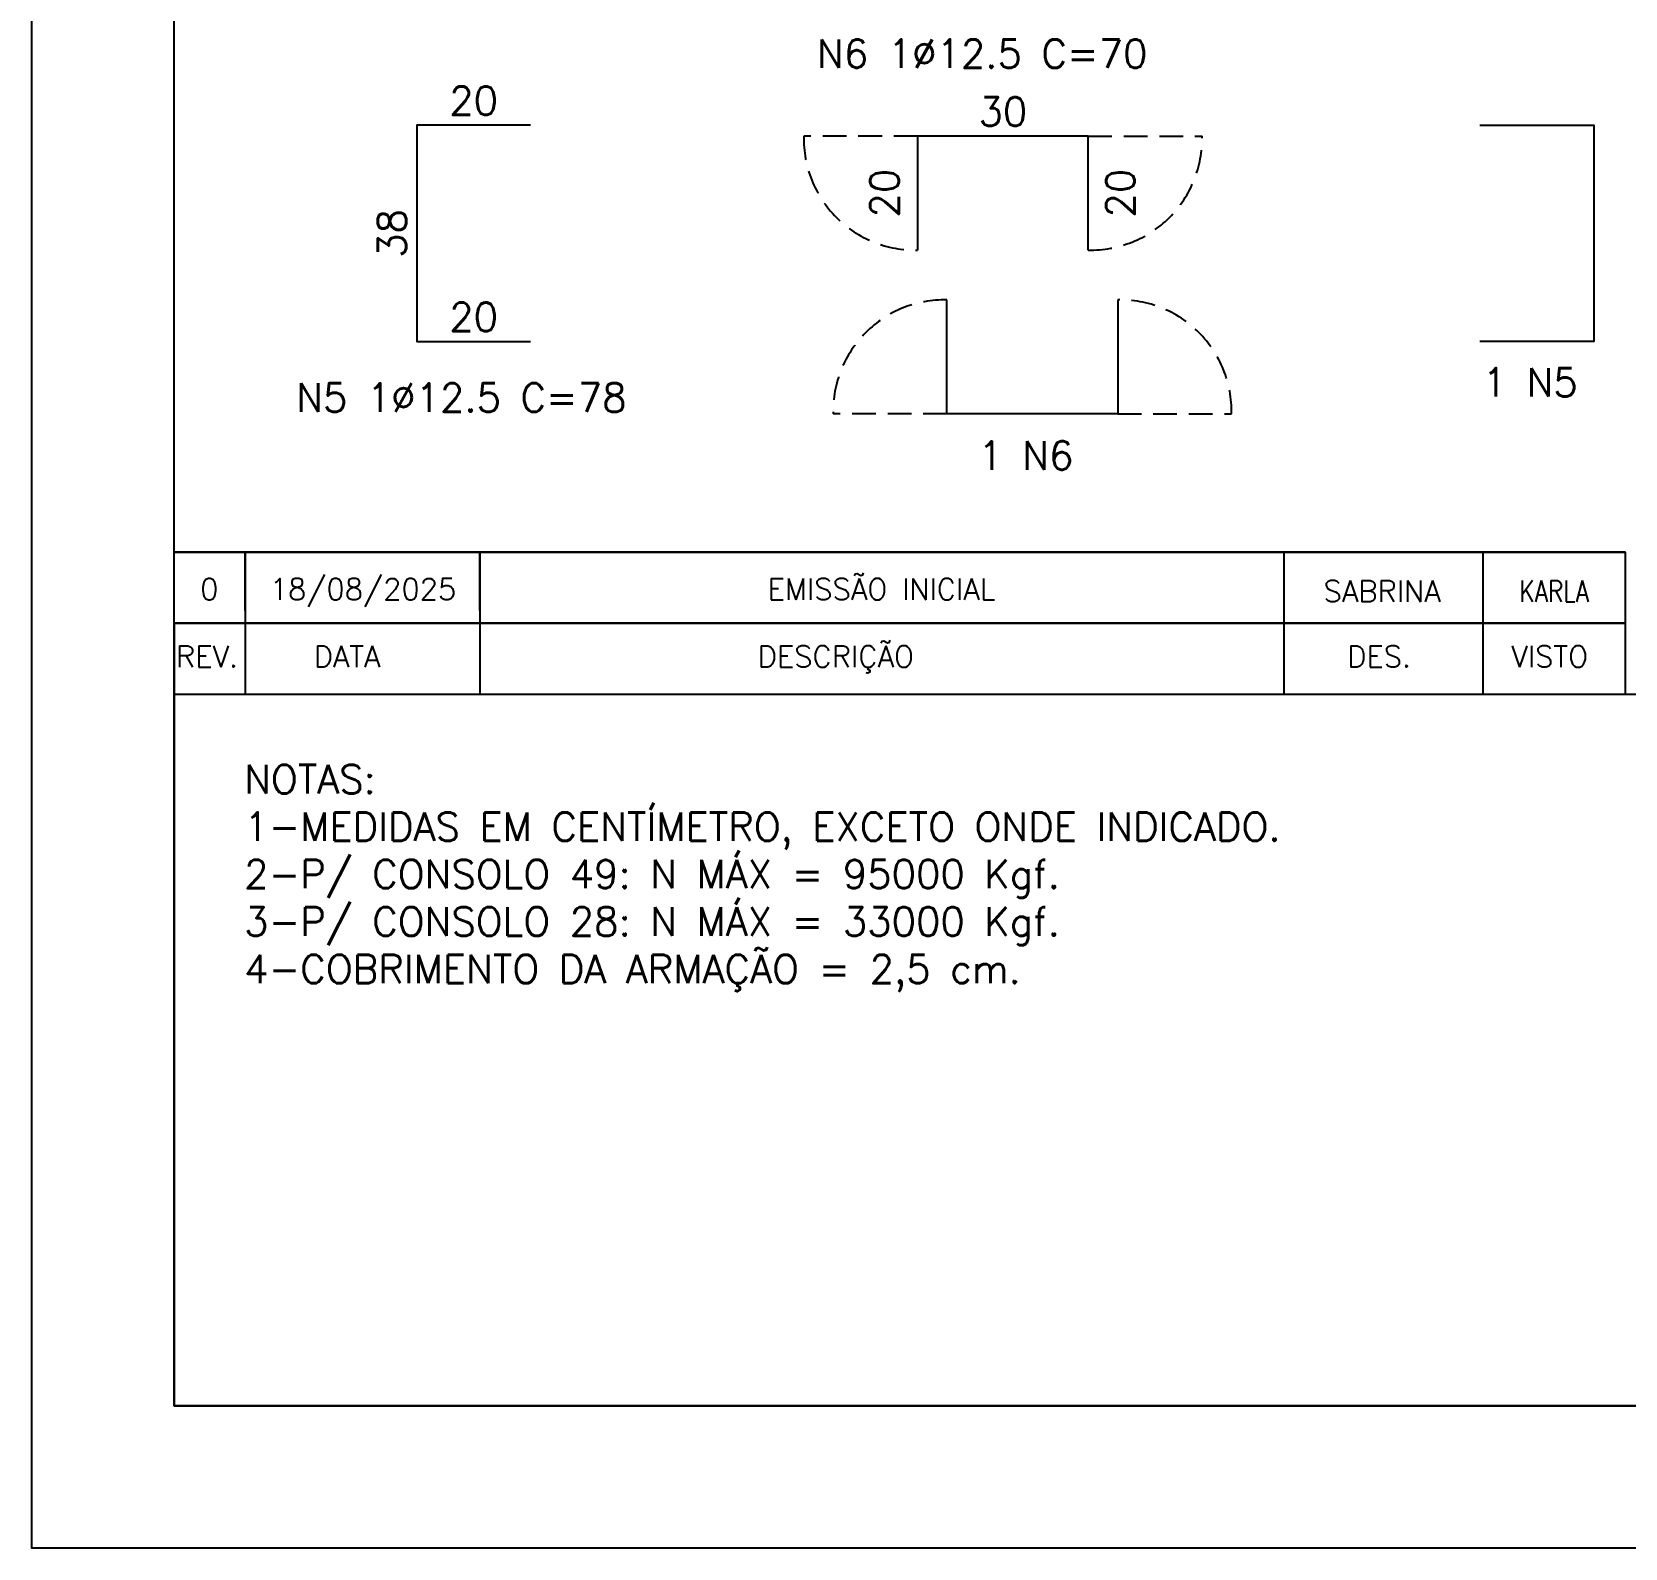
# Model space of a CAD drawing. Header units: centimetres. Extents: x 1658 to 19651, y 8294 to 11444.
# Drawn here: x 12168 to 13008, y 8294 to 9093 of the extents above; entities that cross this region are included whole.
import ezdxf
from ezdxf.enums import TextEntityAlignment as Align

# ---------------------------------------------------------------- set-up
doc = ezdxf.new("R2010")
doc.units = ezdxf.units.CM
doc.header["$LTSCALE"] = 50
doc.header["$MEASUREMENT"] = 0
doc.header["$PDMODE"] = 67
doc.linetypes.add('HIDDEN', pattern=[0.375, 0.25, -0.125])
for name, color, linetype in [('FORMATO-PRECON', 2, 'Continuous'), ('HACHURAS-PRECON', 1, 'Continuous'), ('LINHA-01-PRECON', 1, 'Continuous'), ('LINHA-04-PRECON', 4, 'Continuous'), ('X1', 2, 'Continuous')]:
    doc.layers.add(name, color=color, linetype=linetype)
doc.styles.add('PRECON-ROMANS', font='romans.shx')
doc.styles.add('ROMANS', font='ROMANS.SHX', dxfattribs={"oblique": 15, "height": 3})
doc.styles.get("Standard").update_dxf_attribs({"font": 'romans.shx'})
doc.dimstyles.new('ESC75-25', dxfattribs={"dimscale": 0, "dimtxt": 15, "dimasz": 7, "dimexe": 7, "dimexo": 7, "dimgap": 5.5, "dimtad": 1, "dimdec": 1, "dimlfac": 0.333333, "dimdsep": 46, "dimtxsty": 'Standard', "dimblk": 'ARCHTICK', "dimcen": 0.1, "dimdle": 7, "dimclrd": 256, "dimclre": 256, "dimclrt": 2, "dimadec": 0, "dimazin": 0, "dimtfac": 1, "dimtdec": 1, "dimtix": 1, "dimtmove": 2, "dimatfit": 3, "dimfxl": 1, "dimarcsym": 0})

# ---------------------------------------------------------------- blocks, each defined once
blk = doc.blocks.new('A$C2E607E54')
at = {"layer": 'FORMATO-PRECON'}
blk.add_lwpolyline([(0, 4200), (2970, 4200), (2970, 0), (0, 0)], close=True, dxfattribs=at)
at = {"layer": 'FORMATO-PRECON', "color": 6}
blk.add_lwpolyline([(100, 3950), (2870, 3950), (2870, 100), (100, 100)], close=True, dxfattribs=at)
blk = doc.blocks.new('A$C6E105C5C')
at = {"layer": 'FORMATO-PRECON', "color": 6}
for q in [(1020, 50), (0, 0)]:
    blk.add_line((0, 50), q, dxfattribs=at)
at = {"layer": 'FORMATO-PRECON', "color": 3}
blk.add_lwpolyline([(0, 50), (1020, 50), (1020, 0), (0, 0)], close=True, dxfattribs=at)
at = {"layer": 'FORMATO-PRECON', "color": 1}
for points in [[(50, 50), (50, 0)], [(215, 50), (215, 0)], [(780, 50), (780, 0)], [(920, 50), (920, 0)]]:
    blk.add_lwpolyline(points, dxfattribs=at)
at = {"layer": 'FORMATO-PRECON', "style": 'ROMANS'}
for s, p in [('REV.', (1.3, 19.2)), ('DATA', (98.1, 19.2)), ('DESCRIÇÃO', (410.2, 19.2)), ('DES.', (824.6, 19.2)), ('VISTO', (940, 19.2))]:
    blk.add_text(s, height=15, dxfattribs=at).set_placement(p)
blk = doc.blocks.new('REV-A3-V')
at = {"layer": 'FORMATO-PRECON', "color": 1}
for p, q in [((780, 50), (780, 9.1)), ((920, 50), (920, 9.1))]:
    blk.add_line(p, q, dxfattribs=at)
for points in [[(1020, 50), (0, 50)], [(50, 9.1), (50, 50)], [(50, 50), (50, 0)], [(215, 9.1), (215, 50)], [(215, 50), (215, 0)], [(780, 50), (780, 0)], [(920, 50), (920, 0)]]:
    blk.add_lwpolyline(points, dxfattribs=at)
blk.add_lwpolyline([(1020, 0), (0, 0), (0, 50), (1020, 50)], close=True, dxfattribs=at)
at = {"layer": 'FORMATO-PRECON', "color": 2, "style": 'PRECON-ROMANS', "flags": 12}
for p in [(24.8, 24), (132.8, 24), (497.2, 24)]:
    blk.add_attdef('X', text='', height=15, dxfattribs=at).set_placement(p, align=Align.MIDDLE_CENTER)
at = {"layer": 'FORMATO-PRECON', "style": 'PRECON-ROMANS', "flags": 12}
for p in [(849.1, 22.6), (970, 22.6)]:
    blk.add_attdef('X', text='', height=15, dxfattribs=at).set_placement(p, align=Align.MIDDLE_CENTER)
blk = doc.blocks.new('*D193')
at = {"layer": 'Defpoints', "color": 0, "linetype": 'Continuous', "transparency": 16777216}
for p in [(12371.28, 9043.97), (12431.28, 9043.97), (12431.28, 9043.97)]:
    blk.add_point(p, dxfattribs=at)
at = {"layer": 'LINHA-01-PRECON', "color": 2, "linetype": 'Continuous', "transparency": 16777216, "insert": (12401.28, 9056.97), "char_height": 15, "attachment_point": 5}
blk.add_mtext('20', dxfattribs=at)
blk = doc.blocks.new('_ArchTick')
at = {"color": 0, "linetype": 'ByBlock', "const_width": 0.15}
blk.add_lwpolyline([(-0.5, -0.5), (0.5, 0.5)], dxfattribs=at)
blk = doc.blocks.new('*D194')
at = {"layer": 'Defpoints', "color": 0, "linetype": 'Continuous', "transparency": 16777216}
for p in [(12371.28, 9043.97), (12371.28, 8929.97), (12371.28, 8929.97)]:
    blk.add_point(p, dxfattribs=at)
at = {"layer": 'LINHA-01-PRECON', "color": 2, "linetype": 'Continuous', "transparency": 16777216, "insert": (12358.28, 8986.97), "char_height": 15, "attachment_point": 5, "rotation": 90}
blk.add_mtext('38', dxfattribs=at)
blk = doc.blocks.new('*D195')
at = {"layer": 'Defpoints', "color": 0, "linetype": 'Continuous', "transparency": 16777216}
for p in [(12371.28, 8929.97), (12431.28, 8929.97), (12431.28, 8929.97)]:
    blk.add_point(p, dxfattribs=at)
at = {"layer": 'LINHA-01-PRECON', "color": 2, "linetype": 'Continuous', "transparency": 16777216, "insert": (12401.28, 8942.97), "char_height": 15, "attachment_point": 5}
blk.add_mtext('20', dxfattribs=at)
blk = doc.blocks.new('*D213')
at = {"layer": 'Defpoints', "color": 0, "linetype": 'Continuous', "transparency": 16777216}
for p in [(12635.32, 9038.2), (12725.32, 9038.2), (12725.32, 9038.2)]:
    blk.add_point(p, dxfattribs=at)
at = {"layer": 'LINHA-01-PRECON', "color": 2, "linetype": 'Continuous', "transparency": 16777216, "insert": (12680.32, 9051.2), "char_height": 15, "attachment_point": 5}
blk.add_mtext('30', dxfattribs=at)
blk = doc.blocks.new('*D214')
at = {"layer": 'Defpoints', "color": 0, "linetype": 'Continuous', "transparency": 16777216}
for p in [(12725.32, 9038.2), (12725.32, 8978.2), (12725.32, 8978.2)]:
    blk.add_point(p, dxfattribs=at)
at = {"layer": 'LINHA-01-PRECON', "color": 2, "linetype": 'Continuous', "transparency": 16777216, "insert": (12742.24, 9008.2), "char_height": 15, "attachment_point": 5, "rotation": 90}
blk.add_mtext('20', dxfattribs=at)
blk = doc.blocks.new('*D215')
at = {"layer": 'Defpoints', "color": 0, "linetype": 'Continuous', "transparency": 16777216}
for p in [(12635.32, 9038.2), (12635.32, 8978.2), (12635.32, 8978.2)]:
    blk.add_point(p, dxfattribs=at)
at = {"layer": 'LINHA-01-PRECON', "color": 2, "linetype": 'Continuous', "transparency": 16777216, "insert": (12617.9, 9008.2), "char_height": 15, "attachment_point": 5, "rotation": 90}
blk.add_mtext('20', dxfattribs=at)

msp = doc.modelspace()

# ---------------------------------------------------------------- linework, layer by layer
at = {"layer": 'FORMATO-PRECON', "color": 6}
msp.add_lwpolyline([(14320.86, 8743.94), (12243.36, 8743.94), (12243.36, 8368.94), (14320.86, 8368.94)], close=True, dxfattribs=at)
at = {"layer": 'LINHA-01-PRECON', "linetype": 'HIDDEN'}
for p, q in [((12635.32, 9038.2), (12575.32, 9038.2)), ((12725.32, 9038.2), (12785.32, 9038.2)), ((12650.82, 8891.93), (12590.82, 8891.93)), ((12740.82, 8891.93), (12800.82, 8891.93))]:
    msp.add_line(p, q, dxfattribs=at)
for centre, start, end in [((12634.04, 9036.92), 178.74874, 271.25126), ((12726.6, 9036.92), 268.74874, 1.25126), ((12649.54, 8893.21), 88.74874, 181.25126), ((12742.1, 8893.21), 358.74874, 91.25126)]:
    msp.add_arc(centre, 58.73, start, end, dxfattribs=at)
at = {"layer": 'LINHA-04-PRECON'}
for points in [[(12431.28, 9043.97), (12371.28, 9043.97), (12371.28, 8929.97), (12431.28, 8929.97)], [(12931.82, 9043.97), (12991.82, 9043.97), (12991.82, 8929.97), (12931.82, 8929.97)], [(12725.32, 8978.2), (12725.32, 9038.2), (12635.32, 9038.2), (12635.32, 8978.2)], [(12740.82, 8951.93), (12740.82, 8891.93), (12650.82, 8891.93), (12650.82, 8951.93)]]:
    msp.add_lwpolyline(points, dxfattribs=at)

# ---------------------------------------------------------------- block references
at = {"color": 1}
ref = msp.add_blockref('REV-A3-V', (12243.36, 8781.44), dxfattribs=dict(at, xscale=0.749999976233481, yscale=0.749999976233481, zscale=0.749999976233481, rotation=359.9999999942736))
ref.add_attrib('X', '0', dxfattribs={"layer": 'FORMATO-PRECON', "color": 2, "height": 11.25, "rotation": 360, "style": 'PRECON-ROMANS', "flags": 12}).set_placement((12261.92, 8799.46), align=Align.MIDDLE_CENTER)
ref.add_attrib('X', '18/08/2025', dxfattribs={"layer": 'FORMATO-PRECON', "color": 2, "height": 11.25, "rotation": 360, "style": 'PRECON-ROMANS', "flags": 12}).set_placement((12342.94, 8799.46), align=Align.MIDDLE_CENTER)
ref.add_attrib('X', 'EMISSÃO INICIAL', dxfattribs={"layer": 'FORMATO-PRECON', "color": 2, "height": 11.25, "rotation": 360, "style": 'PRECON-ROMANS', "flags": 12}).set_placement((12616.27, 8799.46), align=Align.MIDDLE_CENTER)
ref.add_attrib('X', 'SABRINA', dxfattribs={"layer": 'FORMATO-PRECON', "height": 11.25, "rotation": 360, "style": 'PRECON-ROMANS', "flags": 12}).set_placement((12880.2, 8798.36), align=Align.MIDDLE_CENTER)
ref.add_attrib('X', 'KARLA', dxfattribs={"layer": 'FORMATO-PRECON', "height": 11.25, "rotation": 360, "style": 'PRECON-ROMANS', "width": 0.8, "flags": 12}).set_placement((12970.88, 8798.36), align=Align.MIDDLE_CENTER)
at = {"color": 1, "xscale": 0.749999976233481, "yscale": 0.749999976233481, "zscale": 0.749999976233481, "rotation": 359.9999999942736}
msp.add_blockref('A$C6E105C5C', (12243.36, 8743.94), dxfattribs=at)
at = {"layer": 'HACHURAS-PRECON', "xscale": 0.7499999999999996, "yscale": 0.7499999999999996, "zscale": 0.7499999999999996}
msp.add_blockref('A$C2E607E54', (12168.36, 8293.94), dxfattribs=at)

# ---------------------------------------------------------------- texts
at = {"layer": 'LINHA-01-PRECON', "color": 2, "insert": (12280.28, 8706.77), "char_height": 15, "attachment_point": 1}
msp.add_mtext('\\A1;{\\C3;NOTAS:\\P}1-MEDIDAS EM CENTÍMETRO, EXCETO ONDE INDICADO.{\\H2.02381x; }\\P2-P/ CONSOLO 49: N MÁX = 95000 Kgf.{\\H1.84921x; }\\P3-P/ CONSOLO 28: N MÁX = 33000 Kgf.{\\H1.90741x; }\\P4-COBRIMENTO DA ARMAÇÃO = 2,5 cm.{\\H1.88801x; }', dxfattribs=at)
at = {"layer": 'X1', "style": 'PRECON-ROMANS'}
for s, p in [('N6 1%%C12.5 C=70', (12582.32, 9074.21)), ('1 N5', (12933.2, 8900.94)), ('N5 1%%C12.5 C=78', (12307.69, 8892.94)), ('1 N6', (12667.32, 8862.41))]:
    msp.add_text(s, height=15, dxfattribs=at).set_placement(p)

# ---------------------------------------------------------------- dimensions: what is measured, and where the dimension line sits
at = {"layer": 'LINHA-01-PRECON', "linetype": 'Continuous'}
for base, p1, p2, picture, middle in [((12431.28, 9043.97), (12371.28, 9043.97), (12431.28, 9043.97), '*D193', (12401.28, 9056.97)), ((12725.32, 9038.2), (12635.32, 9038.2), (12725.32, 9038.2), '*D213', (12680.32, 9051.2)), ((12431.28, 8929.97), (12371.28, 8929.97), (12431.28, 8929.97), '*D195', (12401.28, 8942.97))]:
    dim = msp.add_linear_dim(base=base, p1=p1, p2=p2, dimstyle='ESC75-25', override={"dimscale": 1, "dimse1": 1, "dimse2": 1, "dimsd1": 1, "dimsd2": 1}, dxfattribs=at)
    dim.commit()
    dim.dimension.update_dxf_attribs({"geometry": picture, "text_midpoint": middle})
dim = msp.add_linear_dim(base=(12371.28, 8929.97), p1=(12371.28, 9043.97), p2=(12371.28, 8929.97), angle=90, dimstyle='ESC75-25', override={"dimscale": 1, "dimse1": 1, "dimse2": 1, "dimsd1": 1, "dimsd2": 1}, dxfattribs=at)
dim.commit()
dim.dimension.update_dxf_attribs({"geometry": '*D194', "text_midpoint": (12358.28, 8986.97)})
for base, p1, p2, picture, middle in [((12635.32, 8978.2), (12635.32, 9038.2), (12635.32, 8978.2), '*D215', (12617.9, 9008.2)), ((12725.32, 8978.2), (12725.32, 9038.2), (12725.32, 8978.2), '*D214', (12742.24, 9008.2))]:
    dim = msp.add_linear_dim(base=base, p1=p1, p2=p2, angle=90, dimstyle='ESC75-25', override={"dimscale": 1, "dimse1": 1, "dimse2": 1, "dimsd1": 1, "dimsd2": 1}, dxfattribs=at)
    dim.commit()
    dim.dimension.update_dxf_attribs({"geometry": picture, "text_midpoint": middle, "dimtype": 160})

doc.saveas('drawing.dxf')
